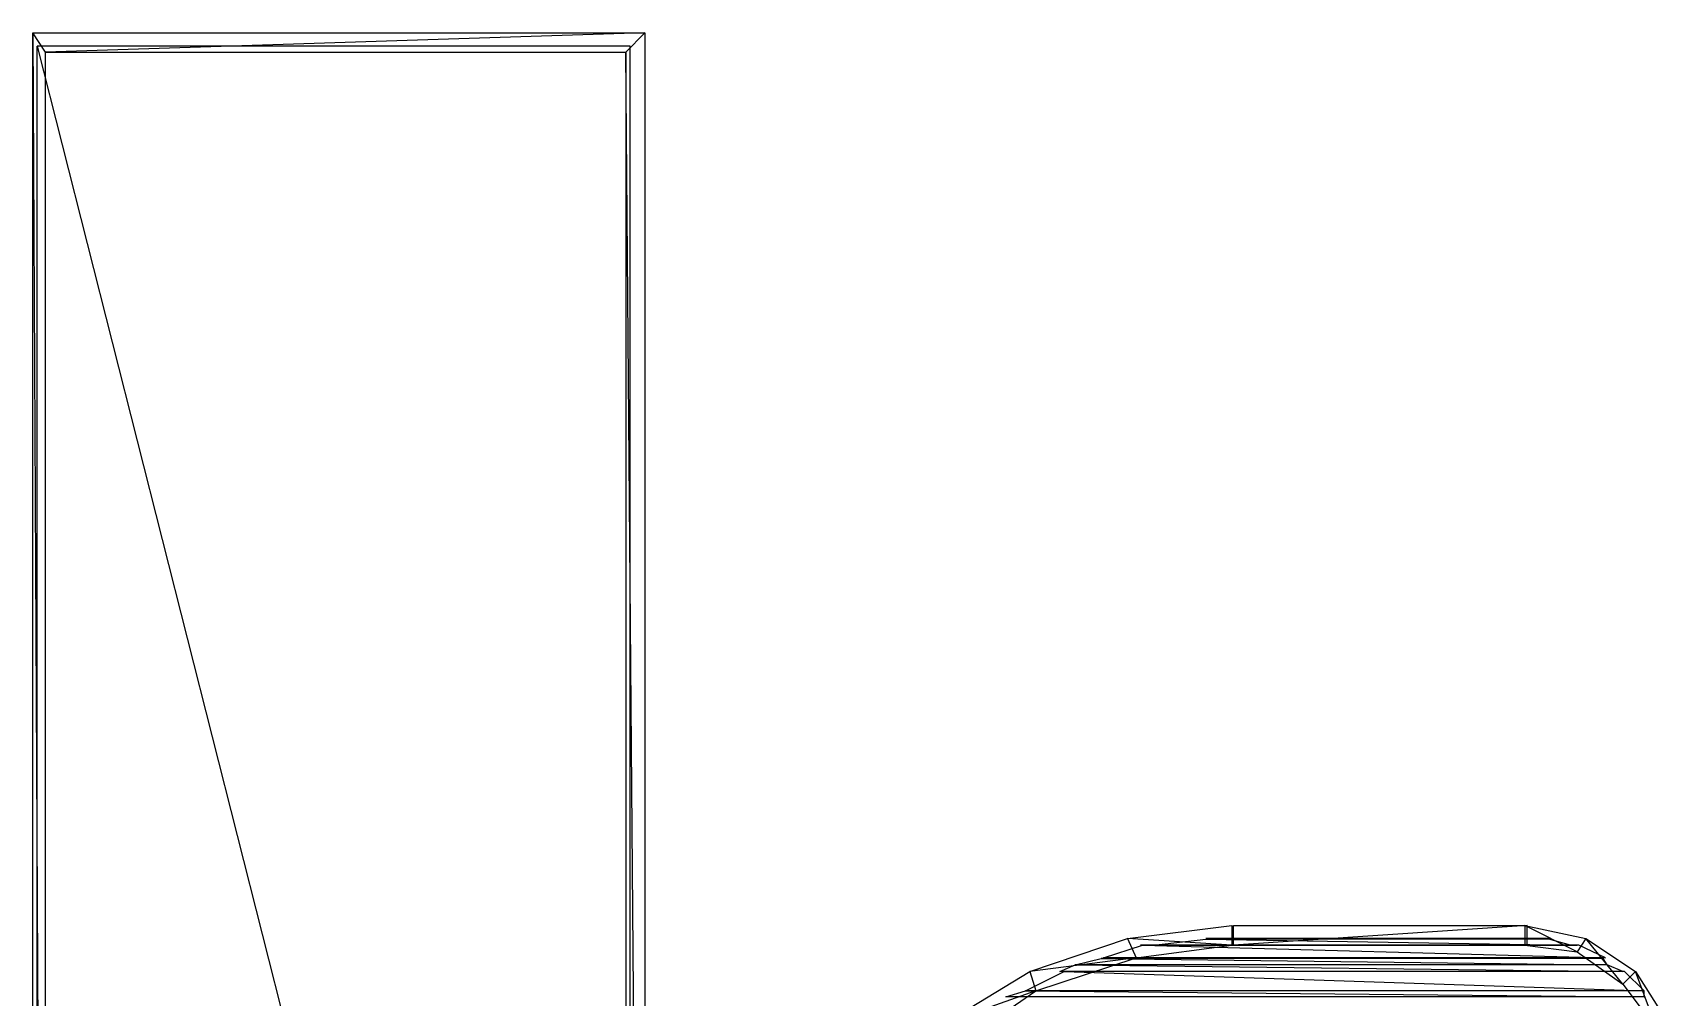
# Model space of a CAD drawing. Header units: millimetres. Extents: x 10 to 831, y 7 to 587.
# Drawn here: x 751.844 to 754.5, y 89.754 to 91.32 of the extents above; entities that cross this region are included whole.
import ezdxf

# ---------------------------------------------------------------- set-up
doc = ezdxf.new("R2010")
doc.units = ezdxf.units.MM
doc.layers.get('0').update_dxf_attribs({"linetype": 'CONTINUOUS'})

msp = doc.modelspace()

# ---------------------------------------------------------------- linework, layer by layer
at = {"color": 0}
for p, q in [((751.865, 91.2883), (751.844, 91.3197)), ((751.844, 91.3197), (752.838, 91.3197)), ((751.865, 91.2883), (751.844, 91.3197)), ((751.844, 91.3197), (751.865, 87.1926)), ((751.844, 91.3197), (751.865, 87.1926)), ((751.865, 91.2883), (751.844, 91.3197)), ((751.844, 91.3197), (752.838, 91.3197)), ((751.865, 91.2883), (751.844, 91.3197)), ((751.844, 91.3197), (751.865, 87.1926)), ((751.844, 91.3197), (751.865, 87.1926)), ((751.844, 87.1926), (751.844, 91.3197)), ((752.838, 91.3197), (751.865, 91.2883)), ((752.838, 91.3197), (751.865, 91.2883)), ((752.838, 91.3197), (751.865, 91.2883)), ((752.838, 91.3197), (751.865, 91.2883)), ((752.807, 91.2883), (752.838, 91.3197)), ((752.807, 91.2883), (752.838, 91.3197)), ((752.807, 91.2883), (752.838, 91.3197)), ((752.807, 91.2883), (752.838, 91.3197)), ((752.838, 91.3197), (752.838, 87.5097)), ((752.838, 91.3197), (752.838, 87.5097)), ((752.814, 91.2978), (751.851, 91.2978)), ((751.851, 91.2978), (752.814, 87.4998)), ((751.851, 91.2978), (752.814, 87.4998)), ((752.814, 91.2978), (751.851, 91.2978)), ((751.851, 91.2978), (752.814, 87.4998)), ((751.851, 91.2978), (752.814, 87.4998)), ((751.851, 87.4998), (751.851, 91.2978)), ((751.865, 91.2883), (752.807, 91.2883)), ((751.865, 87.1926), (751.865, 91.2883)), ((751.865, 91.2883), (752.807, 91.2883)), ((751.865, 87.1926), (751.865, 91.2883)), ((752.838, 87.5097), (752.807, 91.2883)), ((752.807, 91.2883), (752.807, 87.4889)), ((752.838, 87.5097), (752.807, 91.2883)), ((752.838, 87.5097), (752.807, 91.2883)), ((752.807, 91.2883), (752.807, 87.4889)), ((752.838, 87.5097), (752.807, 91.2883)), ((752.814, 87.4998), (752.814, 91.2978)), ((752.814, 87.4998), (752.814, 91.2978)), ((753.622, 89.8493), (753.791, 89.8701)), ((753.622, 89.8493), (753.791, 89.8701)), ((753.791, 89.8701), (753.791, 89.8384)), ((753.791, 89.8701), (753.791, 89.8384)), ((754.271, 89.8701), (753.794, 89.8384)), ((754.271, 89.8701), (753.794, 89.8384)), ((753.794, 89.8384), (753.794, 89.8701)), ((754.271, 89.8701), (753.794, 89.8384)), ((754.271, 89.8701), (753.794, 89.8384)), ((753.794, 89.8384), (753.794, 89.8701)), ((753.794, 89.8701), (754.271, 89.8701)), ((754.352, 89.8275), (754.267, 89.8701)), ((754.267, 89.8701), (754.366, 89.8493)), ((754.352, 89.8275), (754.267, 89.8701)), ((754.267, 89.8701), (754.267, 89.8384)), ((754.352, 89.8275), (754.267, 89.8701)), ((754.267, 89.8701), (754.366, 89.8493)), ((754.352, 89.8275), (754.267, 89.8701)), ((754.267, 89.8701), (754.267, 89.8384)), ((754.271, 89.8384), (754.271, 89.8701)), ((754.271, 89.8384), (754.271, 89.8701)), ((753.463, 89.7957), (753.622, 89.8493)), ((753.463, 89.7957), (753.622, 89.8493)), ((753.583, 89.8179), (753.646, 89.8384)), ((753.791, 89.8384), (753.622, 89.8493)), ((753.791, 89.8384), (753.622, 89.8493)), ((753.622, 89.8493), (753.636, 89.8179)), ((753.622, 89.8493), (753.636, 89.8179)), ((753.791, 89.8384), (753.622, 89.8493)), ((753.791, 89.8384), (753.622, 89.8493)), ((753.622, 89.8493), (753.636, 89.8179)), ((753.622, 89.8493), (753.636, 89.8179)), ((753.636, 89.8179), (753.791, 89.8384)), ((753.636, 89.8179), (753.791, 89.8384)), ((754.352, 89.8384), (753.643, 89.8384)), ((754.352, 89.8384), (753.643, 89.8384)), ((753.643, 89.8384), (753.66, 89.8384)), ((754.355, 89.8384), (753.646, 89.8384)), ((753.646, 89.8384), (754.398, 89.8179)), ((753.646, 89.8384), (754.398, 89.8179)), ((754.355, 89.8384), (753.646, 89.8384)), ((753.646, 89.8384), (754.398, 89.8179)), ((753.646, 89.8384), (754.398, 89.8179)), ((754.341, 89.8384), (753.66, 89.8384)), ((753.66, 89.8384), (754.352, 89.8384)), ((753.66, 89.8384), (754.352, 89.8384)), ((754.341, 89.8384), (753.66, 89.8384)), ((753.66, 89.8384), (754.352, 89.8384)), ((753.66, 89.8384), (754.352, 89.8384)), ((753.664, 89.8384), (753.749, 89.8483)), ((754.341, 89.8384), (753.664, 89.8384)), ((754.341, 89.8384), (753.664, 89.8384)), ((754.309, 89.8493), (753.749, 89.8493)), ((754.309, 89.8493), (753.749, 89.8493)), ((753.749, 89.8493), (753.791, 89.8493)), ((754.306, 89.8483), (753.749, 89.8483)), ((753.749, 89.8483), (754.341, 89.8384)), ((753.749, 89.8483), (754.341, 89.8384)), ((754.306, 89.8483), (753.749, 89.8483)), ((753.749, 89.8483), (754.341, 89.8384)), ((753.749, 89.8483), (754.341, 89.8384)), ((754.267, 89.8493), (753.791, 89.8493)), ((753.791, 89.8493), (754.309, 89.8493)), ((753.791, 89.8493), (754.309, 89.8493)), ((754.267, 89.8493), (753.791, 89.8493)), ((753.791, 89.8493), (754.309, 89.8493)), ((753.791, 89.8493), (754.309, 89.8493)), ((753.794, 89.8384), (754.271, 89.8384)), ((753.794, 89.8384), (754.271, 89.8384)), ((754.309, 89.8493), (754.267, 89.8493)), ((754.309, 89.8493), (754.267, 89.8493)), ((754.267, 89.8384), (754.352, 89.8275)), ((754.341, 89.8384), (754.306, 89.8483)), ((754.341, 89.8384), (754.306, 89.8483)), ((754.352, 89.8384), (754.341, 89.8384)), ((754.352, 89.8384), (754.341, 89.8384)), ((754.366, 89.8493), (754.352, 89.8275)), ((754.366, 89.8493), (754.352, 89.8275)), ((754.366, 89.8493), (754.352, 89.8275)), ((754.366, 89.8493), (754.352, 89.8275)), ((754.352, 89.8275), (754.426, 89.7749)), ((754.352, 89.8275), (754.426, 89.7749)), ((754.398, 89.8179), (754.355, 89.8384)), ((754.398, 89.8179), (754.355, 89.8384)), ((754.426, 89.7749), (754.366, 89.8493)), ((754.366, 89.8493), (754.447, 89.7957)), ((754.426, 89.7749), (754.366, 89.8493)), ((754.426, 89.7749), (754.366, 89.8493)), ((754.366, 89.8493), (754.447, 89.7957)), ((754.426, 89.7749), (754.366, 89.8493)), ((753.636, 89.8179), (753.463, 89.7957)), ((753.636, 89.8179), (753.463, 89.7957)), ((753.636, 89.8179), (753.463, 89.7957)), ((753.636, 89.8179), (753.463, 89.7957)), ((753.473, 89.764), (753.636, 89.8179)), ((753.473, 89.764), (753.636, 89.8179)), ((753.512, 89.7957), (753.537, 89.8066)), ((753.537, 89.8066), (753.579, 89.8165)), ((754.401, 89.8066), (753.537, 89.8066)), ((754.401, 89.8066), (753.537, 89.8066)), ((754.401, 89.8066), (753.537, 89.8066)), ((753.537, 89.8066), (754.426, 89.7957)), ((753.537, 89.8066), (754.426, 89.7957)), ((754.401, 89.8066), (753.537, 89.8066)), ((753.537, 89.8066), (754.426, 89.7957)), ((753.537, 89.8066), (754.426, 89.7957)), ((754.394, 89.8165), (753.579, 89.8165)), ((753.579, 89.8165), (754.401, 89.8066)), ((753.579, 89.8165), (754.401, 89.8066)), ((754.394, 89.8165), (753.579, 89.8165)), ((753.579, 89.8165), (754.401, 89.8066)), ((753.579, 89.8165), (754.401, 89.8066)), ((754.398, 89.8179), (753.583, 89.8179)), ((754.398, 89.8179), (753.583, 89.8179)), ((754.401, 89.8066), (754.394, 89.8165)), ((754.401, 89.8066), (754.394, 89.8165)), ((754.426, 89.7957), (754.401, 89.8066)), ((754.426, 89.7957), (754.401, 89.8066)), ((753.325, 89.7117), (753.463, 89.7957)), ((753.325, 89.7117), (753.463, 89.7957)), ((753.456, 89.764), (753.519, 89.7957)), ((753.463, 89.7957), (753.473, 89.764)), ((753.463, 89.7957), (753.473, 89.764)), ((753.463, 89.7957), (753.473, 89.764)), ((753.463, 89.7957), (753.473, 89.764)), ((754.426, 89.7957), (753.512, 89.7957)), ((754.426, 89.7957), (753.512, 89.7957)), ((754.429, 89.7957), (753.519, 89.7957)), ((753.519, 89.7957), (754.461, 89.764)), ((753.519, 89.7957), (754.461, 89.764)), ((754.429, 89.7957), (753.519, 89.7957)), ((753.519, 89.7957), (754.461, 89.764)), ((753.519, 89.7957), (754.461, 89.764)), ((754.447, 89.7957), (754.426, 89.7749)), ((754.447, 89.7957), (754.426, 89.7749)), ((754.447, 89.7957), (754.426, 89.7749)), ((754.447, 89.7957), (754.426, 89.7749)), ((754.426, 89.7749), (754.482, 89.7008)), ((754.426, 89.7749), (754.482, 89.7008)), ((754.461, 89.764), (754.429, 89.7957)), ((754.461, 89.764), (754.429, 89.7957)), ((754.482, 89.7008), (754.447, 89.7957)), ((754.447, 89.7957), (754.5, 89.7117)), ((754.482, 89.7008), (754.447, 89.7957)), ((754.482, 89.7008), (754.447, 89.7957)), ((754.447, 89.7957), (754.5, 89.7117)), ((754.482, 89.7008), (754.447, 89.7957)), ((753.473, 89.764), (753.325, 89.7117)), ((753.473, 89.764), (753.325, 89.7117)), ((753.473, 89.764), (753.325, 89.7117)), ((753.473, 89.764), (753.325, 89.7117)), ((753.35, 89.68), (753.473, 89.764)), ((753.35, 89.68), (753.473, 89.764)), ((753.424, 89.7544), (753.456, 89.764)), ((754.461, 89.7544), (753.424, 89.7544)), ((754.461, 89.7544), (753.424, 89.7544)), ((754.461, 89.764), (753.456, 89.764)), ((754.461, 89.764), (753.456, 89.764)), ((754.461, 89.764), (753.456, 89.764)), ((753.456, 89.764), (754.461, 89.7544)), ((753.456, 89.764), (754.461, 89.7544)), ((754.461, 89.764), (753.456, 89.764)), ((753.456, 89.764), (754.461, 89.7544)), ((753.456, 89.764), (754.461, 89.7544)), ((754.461, 89.7544), (754.461, 89.764)), ((754.461, 89.7544), (754.461, 89.764))]:
    msp.add_line(p, q, dxfattribs=at)

doc.saveas('drawing.dxf')
